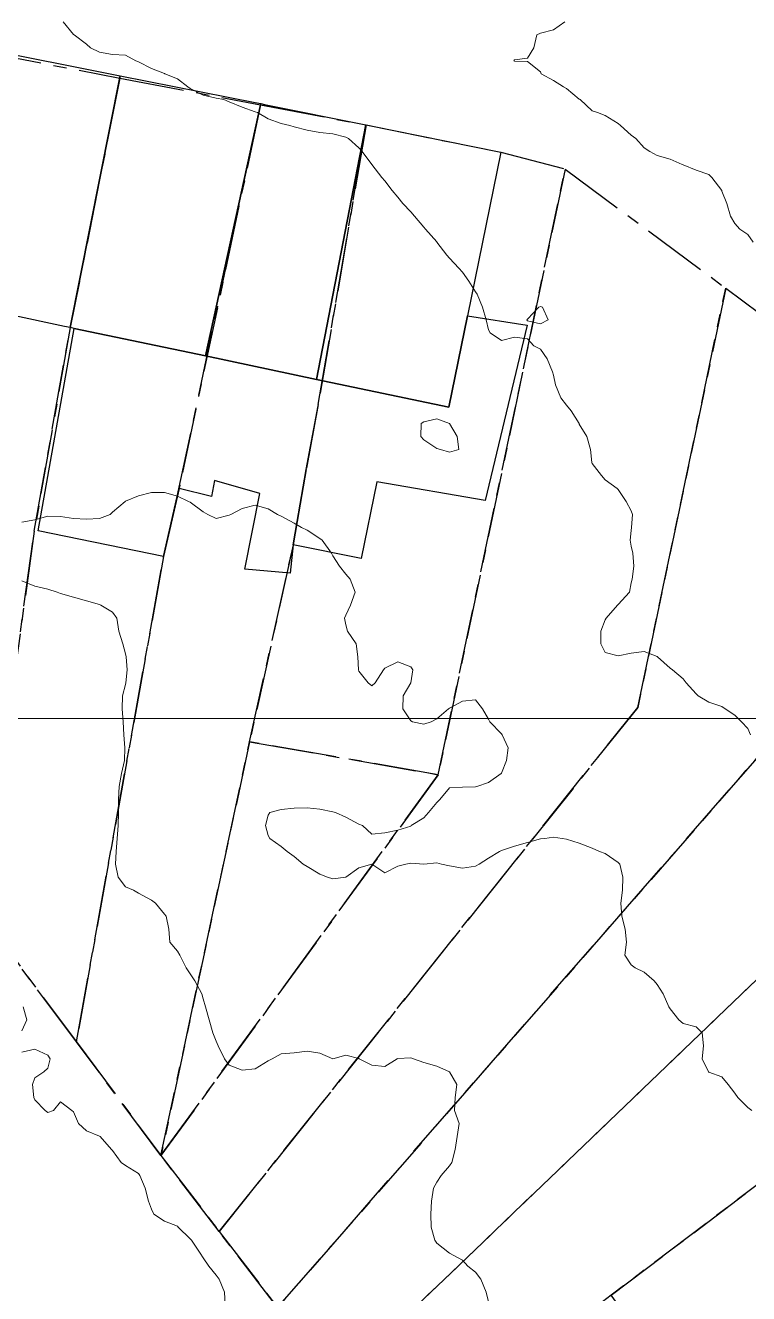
# Model space of a CAD drawing. Header units: centimetres. Extents: x 0 to 642158, y -847 to 649707.
# Drawn here: x 617138.89 to 617166.78, y 621565.19 to 621614.12 of the extents above; entities that cross this region are included whole.
import ezdxf

# ---------------------------------------------------------------- set-up
doc = ezdxf.new("R2010")
doc.units = ezdxf.units.CM
doc.header["$MEASUREMENT"] = 0
doc.linetypes.add('CENTERX2', pattern=[4, 2.5, -0.5, 0.5, -0.5])
doc.layers.add('MEV_grille', color=254, linetype='Continuous', lineweight=9)
doc.layers.add('WAL_topographie 0.5', color=253, linetype='Continuous', lineweight=20)
doc.layers.add('SPW_batiments', color=7, linetype='Continuous')
doc.layers.add('SPW_parcellaire cadastral', color=7, linetype='CENTERX2', lineweight=25, true_color=0xff0542)

# ---------------------------------------------------------------- blocks, each defined once
blk = doc.blocks.new('*U114')
at = {"layer": 'MEV_grille', "transparency": 33554687}
blk.add_lwpolyline([(-1338.461, 0), (1338.461, 0)], dxfattribs=at)
blk = doc.blocks.new('*U115')
at = {"layer": 'MEV_grille', "color": 0, "linetype": 'ByBlock', "lineweight": -2, "transparency": 16777216}
blk.add_blockref('*U114', (0, -800), dxfattribs=at)

msp = doc.modelspace()

# ---------------------------------------------------------------- linework, layer by layer
at = {"layer": 'SPW_batiments'}
for points in [[(617142.551, 621612.171), (617140.619, 621602.459), (617140.398, 621602.504), (617138.304, 621602.945), (617135.102, 621603.619), (617135.524, 621605.616), (617135.552, 621605.785), (617135.589, 621605.969), (617137.058, 621613.26), (617142.551, 621612.171)], [(617147.745, 621611.141), (617147.966, 621611.097), (617145.833, 621601.361), (617140.769, 621602.426), (617140.619, 621602.459), (617142.551, 621612.171), (617147.745, 621611.141)], [(617148.113, 621611.067), (617152.018, 621610.276), (617150.119, 621600.46), (617145.833, 621601.361), (617147.966, 621611.097), (617148.113, 621611.067)], [(617157.217, 621609.221), (617155.933, 621602.904), (617155.218, 621599.387), (617150.119, 621600.46), (617152.018, 621610.276), (617157.217, 621609.221)], [(617158.235, 621602.554), (617156.619, 621595.787), (617152.436, 621596.504), (617151.836, 621593.554), (617149.219, 621594.071), (617149.103, 621592.987), (617147.353, 621593.136), (617147.936, 621596.053), (617146.186, 621596.553), (617146.069, 621595.936), (617144.819, 621596.253), (617144.219, 621593.62), (617139.386, 621594.619), (617140.769, 621602.426), (617145.833, 621601.361), (617150.119, 621600.46), (617155.218, 621599.387), (617155.933, 621602.904), (617158.235, 621602.554)]]:
    msp.add_lwpolyline(points, dxfattribs=at)
at = {"layer": 'SPW_parcellaire cadastral'}
for points in [[(617137.031, 621613.136), (617142.534, 621612.085), (617140.619, 621602.457), (617139.233, 621594.601), (617137.193, 621579.821), (617132.537, 621586.077), (617135.102, 621603.618), (617137.031, 621613.136)], [(617147.956, 621611.05), (617144.748, 621595.941), (617144.219, 621593.619), (617140.855, 621574.9), (617137.193, 621579.821), (617139.233, 621594.601), (617140.619, 621602.457), (617142.534, 621612.085), (617147.956, 621611.05)], [(617147.535, 621586.475), (617144.118, 621570.516), (617140.855, 621574.9), (617144.219, 621593.619), (617144.748, 621595.941), (617147.956, 621611.05), (617152.018, 621610.275), (617152.026, 621610.273), (617150.185, 621599.486), (617149.716, 621596.983), (617149.364, 621594.977), (617149.219, 621594.07), (617147.535, 621586.475)], [(617159.707, 621608.569), (617154.806, 621585.208), (617147.535, 621586.475), (617149.219, 621594.07), (617149.364, 621594.977), (617149.716, 621596.983), (617150.185, 621599.486), (617152.026, 621610.273), (617157.217, 621609.221), (617159.707, 621608.569)], [(617162.502, 621587.806), (617146.365, 621567.584), (617144.118, 621570.516), (617154.806, 621585.208), (617159.707, 621608.569), (617165.896, 621603.974), (617162.502, 621587.806)], [(617169.92, 621589.083), (617148.612, 621564.651), (617146.365, 621567.584), (617162.502, 621587.806), (617165.896, 621603.974), (617174.968, 621597.232), (617169.92, 621589.083)], [(617148.612, 621564.651), (617169.92, 621589.083), (617174.968, 621597.232), (617183.713, 621590.742), (617182.57, 621589.876), (617174.999, 621583.921), (617171.263, 621581.304), (617150.857, 621561.723), (617149.707, 621563.251), (617148.612, 621564.651)], [(617148.612, 621564.651), (617149.707, 621563.251), (617127.631, 621546.267), (617128.335, 621591.723), (617132.537, 621586.077), (617137.193, 621579.821), (617140.855, 621574.9), (617144.118, 621570.516), (617146.365, 621567.584), (617148.612, 621564.651)], [(617153.109, 621558.785), (617150.857, 621561.723), (617171.263, 621581.304), (617174.999, 621583.921), (617182.57, 621589.876), (617183.713, 621590.742), (617189.565, 621586.39), (617188.592, 621585.654), (617187.183, 621584.579), (617179.145, 621578.45), (617177.898, 621577.556), (617161.48, 621565.124), (617159.379, 621563.533), (617153.109, 621558.785)], [(617154.806, 621585.208), (617144.118, 621570.516), (617147.535, 621586.475), (617154.806, 621585.208)], [(617161.48, 621565.124), (617177.898, 621577.556), (617179.145, 621578.45), (617187.183, 621584.579), (617188.592, 621585.654), (617195.187, 621578.408), (617166.865, 621557.713), (617161.48, 621565.124)]]:
    msp.add_lwpolyline(points, dxfattribs=at)
at = {"layer": 'WAL_topographie 0.5'}
for points in [[(617140.35, 621614.25), (617140.75, 621613.77), (617140.766, 621613.75), (617141.25, 621613.39), (617141.4, 621613.25), (617141.75, 621613.077), (617142.25, 621612.988), (617142.75, 621612.971), (617143.146, 621612.75), (617143.25, 621612.703), (617143.75, 621612.455), (617144.25, 621612.259), (617144.269, 621612.25), (617144.75, 621612.055), (617145.156, 621611.75), (617145.25, 621611.677), (617145.75, 621611.425), (617146.25, 621611.306), (617146.544, 621611.25), (617146.75, 621611.17), (617147.25, 621610.962), (617147.75, 621610.783), (617147.845, 621610.75), (617148.25, 621610.514), (617148.75, 621610.327), (617149.083, 621610.25), (617149.25, 621610.196), (617149.75, 621610.077), (617150.25, 621609.983), (617150.75, 621609.933), (617151.25, 621609.808), (617151.347, 621609.75), (617151.75, 621609.387), (617151.875, 621609.25), (617152.25, 621608.75), (617152.25, 621608.75), (617152.636, 621608.25), (617152.75, 621608.118), (617153.03, 621607.75), (617153.25, 621607.482), (617153.444, 621607.25), (617153.75, 621606.917), (617153.889, 621606.75), (617154.25, 621606.326), (617154.316, 621606.25), (617154.75, 621605.761), (617154.759, 621605.75), (617155.139, 621605.25), (617155.25, 621605.129), (617155.607, 621604.75), (617155.75, 621604.589), (617155.994, 621604.25), (617156.25, 621603.842), (617156.305, 621603.75), (617156.512, 621603.25), (617156.662, 621602.75), (617156.75, 621602.375), (617156.817, 621602.25), (617157.25, 621601.954), (617157.75, 621602.089), (617158.25, 621602.019), (617158.491, 621601.75), (617158.75, 621601.625), (617159.006, 621601.25), (617159.212, 621600.75), (617159.25, 621600.617), (617159.33, 621600.25), (617159.534, 621599.75), (617159.75, 621599.462), (617159.937, 621599.25), (617160.238, 621598.75), (617160.25, 621598.728), (617160.54, 621598.25), (617160.676, 621597.75), (617160.73, 621597.25), (617160.75, 621597.21), (617161.1, 621596.75), (617161.25, 621596.583), (617161.705, 621596.25), (617161.75, 621596.207), (617162.058, 621595.75), (617162.25, 621595.393), (617162.305, 621595.25), (617162.268, 621594.75), (617162.25, 621594.625), (617162.211, 621594.25), (617162.25, 621594.025), (617162.311, 621593.75), (617162.346, 621593.25), (617162.281, 621592.75), (617162.25, 621592.614), (617162.186, 621592.25), (617161.75, 621591.776), (617161.723, 621591.75), (617161.283, 621591.25), (617161.25, 621591.179), (617161.076, 621590.75), (617161.083, 621590.25), (617161.25, 621589.917), (617161.75, 621589.797), (617162.25, 621589.896), (617162.75, 621589.958), (617163.25, 621589.764), (617163.269, 621589.75), (617163.75, 621589.319), (617163.841, 621589.25), (617164.25, 621588.904), (617164.371, 621588.75), (617164.75, 621588.333), (617164.831, 621588.25), (617165.25, 621588.009), (617165.75, 621587.844), (617165.879, 621587.75), (617166.25, 621587.509), (617166.509, 621587.25), (617166.75, 621586.985), (617166.847, 621586.75)], [(617159.691, 621614.25), (617159.25, 621613.938), (617158.75, 621613.817), (617158.607, 621613.75), (617158.5, 621613.25), (617158.25, 621612.85), (617157.75, 621612.792), (617157.728, 621612.75), (617157.75, 621612.733), (617158.25, 621612.724), (617158.75, 621612.321), (617158.778, 621612.25), (617159.25, 621611.984), (617159.635, 621611.75), (617159.75, 621611.677), (617160.25, 621611.268), (617160.277, 621611.25), (617160.75, 621610.823), (617160.95, 621610.75), (617161.25, 621610.638), (617161.75, 621610.328), (617161.833, 621610.25), (617162.25, 621609.885), (617162.431, 621609.75), (617162.75, 621609.391), (617162.964, 621609.25), (617163.25, 621609.096), (617163.75, 621608.95), (617164.221, 621608.75), (617164.25, 621608.73), (617164.75, 621608.532), (617165.25, 621608.365), (617165.365, 621608.25), (617165.739, 621607.75), (617165.75, 621607.714), (617165.941, 621607.25), (617166.083, 621606.75), (617166.25, 621606.472), (617166.441, 621606.25), (617166.75, 621606.047), (617166.952, 621605.75)], [(617159.05, 621602.75), (617158.75, 621602.605), (617158.25, 621602.712), (617158.224, 621602.75), (617158.25, 621602.783), (617158.687, 621603.25), (617158.75, 621603.274), (617158.827, 621603.25), (617159.05, 621602.75)], [(617155.25, 621597.644), (617155.6, 621597.75), (617155.541, 621598.25), (617155.25, 621598.75), (617155.25, 621598.75), (617154.75, 621598.933), (617154.25, 621598.817), (617154.153, 621598.75), (617154.139, 621598.25), (617154.25, 621598.125), (617154.75, 621597.795), (617154.9, 621597.75), (617155.25, 621597.644)], [(617138.75, 621594.956), (617139.25, 621595.04), (617139.75, 621595.175), (617140.25, 621595.162), (617140.75, 621595.096), (617141.25, 621595.061), (617141.75, 621595.092), (617142.158, 621595.25), (617142.25, 621595.335), (617142.736, 621595.75), (617142.75, 621595.758), (617143.25, 621595.962), (617143.75, 621596.098), (617144.25, 621596.092), (617144.75, 621595.95), (617145.182, 621595.75), (617145.25, 621595.718), (617145.75, 621595.347), (617145.921, 621595.25), (617146.25, 621595.097), (617146.75, 621595.221), (617146.808, 621595.25), (617147.25, 621595.478), (617147.75, 621595.611), (617148.25, 621595.464), (617148.61, 621595.25), (617148.75, 621595.177), (617149.25, 621594.905), (617149.538, 621594.75), (617149.75, 621594.635), (617150.25, 621594.319), (617150.34, 621594.25), (617150.694, 621593.75), (617150.75, 621593.65), (617151, 621593.25), (617151.25, 621592.948), (617151.409, 621592.75), (617151.608, 621592.25), (617151.421, 621591.75), (617151.25, 621591.364), (617151.2, 621591.25), (617151.25, 621590.983), (617151.314, 621590.75), (617151.646, 621590.25), (617151.712, 621589.75), (617151.731, 621589.25), (617151.75, 621589.197), (617152.104, 621588.75), (617152.25, 621588.641), (617152.38, 621588.75), (617152.7, 621589.25), (617152.75, 621589.313), (617153.25, 621589.56), (617153.75, 621589.375), (617153.832, 621589.25), (617153.75, 621588.75), (617153.75, 621588.75), (617153.455, 621588.25), (617153.439, 621587.75), (617153.75, 621587.29), (617153.821, 621587.25), (617154.25, 621587.152), (617154.536, 621587.25), (617154.75, 621587.363), (617155.206, 621587.75), (617155.25, 621587.778), (617155.75, 621588.039), (617156.25, 621588.091), (617156.514, 621587.75), (617156.75, 621587.347), (617156.805, 621587.25), (617157.25, 621586.779), (617157.276, 621586.75), (617157.503, 621586.25), (617157.436, 621585.75), (617157.25, 621585.263), (617157.242, 621585.25), (617156.75, 621584.904), (617156.297, 621584.75), (617156.25, 621584.736), (617155.75, 621584.724), (617155.25, 621584.695), (617154.867, 621584.25), (617154.75, 621584.136), (617154.435, 621583.75), (617154.25, 621583.544), (617153.772, 621583.25), (617153.75, 621583.228), (617153.25, 621583.064), (617152.75, 621582.969), (617152.25, 621582.911), (617151.888, 621583.25), (617151.75, 621583.303), (617151.25, 621583.57), (617150.853, 621583.75), (617150.75, 621583.78), (617150.25, 621583.882), (617149.75, 621583.926), (617149.25, 621583.914), (617148.75, 621583.867), (617148.31, 621583.75), (617148.25, 621583.643), (617148.144, 621583.25), (617148.25, 621582.857), (617148.313, 621582.75), (617148.75, 621582.432), (617148.981, 621582.25), (617149.25, 621582.056), (617149.605, 621581.75), (617149.75, 621581.668), (617150.25, 621581.367), (617150.54, 621581.25), (617150.75, 621581.194), (617151.25, 621581.25), (617151.25, 621581.25), (617151.75, 621581.619), (617152.25, 621581.75), (617152.25, 621581.75), (617152.25, 621581.75), (617152.75, 621581.426), (617153.25, 621581.674), (617153.562, 621581.75), (617153.75, 621581.788), (617154.25, 621581.761), (617154.75, 621581.807), (617154.937, 621581.75), (617155.25, 621581.692), (617155.75, 621581.605), (617156.25, 621581.677), (617156.385, 621581.75), (617156.75, 621581.985), (617157.172, 621582.25), (617157.25, 621582.285), (617157.75, 621582.451), (617158.25, 621582.587), (617158.75, 621582.732), (617158.917, 621582.75), (617159.25, 621582.8), (617159.583, 621582.75), (617159.75, 621582.72), (617160.25, 621582.565), (617160.75, 621582.375), (617161.022, 621582.25), (617161.25, 621582.169), (617161.75, 621581.824), (617161.811, 621581.75), (617161.929, 621581.25), (617161.917, 621580.75), (617161.852, 621580.25), (617161.89, 621579.75), (617162.021, 621579.25), (617162.064, 621578.75), (617162.009, 621578.25), (617162.25, 621577.868), (617162.404, 621577.75), (617162.75, 621577.589), (617163.13, 621577.25), (617163.25, 621577.114), (617163.479, 621576.75), (617163.702, 621576.25), (617163.75, 621576.178), (617164.083, 621575.75), (617164.25, 621575.609), (617164.75, 621575.477), (617164.992, 621575.25), (617165.036, 621574.75), (617164.989, 621574.25), (617165.236, 621573.75), (617165.25, 621573.735), (617165.75, 621573.55), (617165.992, 621573.25), (617166.25, 621572.917), (617166.364, 621572.75), (617166.75, 621572.364), (617166.904, 621572.25)], [(617138.75, 621592.691), (617139.25, 621592.475), (617139.75, 621592.362), (617140.118, 621592.25), (617140.25, 621592.203), (617140.75, 621592.052), (617141.25, 621591.909), (617141.75, 621591.767), (617141.802, 621591.75), (617142.25, 621591.473), (617142.417, 621591.25), (617142.494, 621590.75), (617142.645, 621590.25), (617142.75, 621589.875), (617142.777, 621589.75), (617142.818, 621589.25), (617142.765, 621588.75), (617142.75, 621588.681), (617142.64, 621588.25), (617142.616, 621587.75), (617142.657, 621587.25), (617142.68, 621586.75), (617142.727, 621586.25), (617142.714, 621585.75), (617142.594, 621585.25), (617142.505, 621584.75), (617142.481, 621584.25), (617142.475, 621583.75), (617142.463, 621583.25), (617142.427, 621582.75), (617142.391, 621582.25), (617142.371, 621581.75), (617142.469, 621581.25), (617142.75, 621580.883), (617143.053, 621580.75), (617143.25, 621580.64), (617143.75, 621580.372), (617143.911, 621580.25), (617144.25, 621579.833), (617144.317, 621579.75), (617144.417, 621579.25), (617144.458, 621578.75), (617144.75, 621578.4), (617144.85, 621578.25), (617145.094, 621577.75), (617145.25, 621577.529), (617145.429, 621577.25), (617145.688, 621576.75), (617145.75, 621576.554), (617145.84, 621576.25), (617145.977, 621575.75), (617146.122, 621575.25), (617146.25, 621574.923), (617146.326, 621574.75), (617146.572, 621574.25), (617146.75, 621574.006), (617147.25, 621573.814), (617147.75, 621573.86), (617148.25, 621574.162), (617148.405, 621574.25), (617148.75, 621574.439), (617149.25, 621574.474), (617149.75, 621574.536), (617150.25, 621574.462), (617150.75, 621574.25), (617151.25, 621574.393), (617151.75, 621574.259), (617151.765, 621574.25), (617152.25, 621574), (617152.75, 621573.947), (617153.229, 621574.25), (617153.25, 621574.262), (617153.75, 621574.284), (617153.855, 621574.25), (617154.25, 621574.106), (617154.75, 621573.964), (617155.25, 621573.75), (617155.25, 621573.75), (617155.523, 621573.25), (617155.464, 621572.75), (617155.439, 621572.25), (617155.62, 621571.75), (617155.544, 621571.25), (617155.459, 621570.75), (617155.33, 621570.25), (617155.25, 621570.112), (617154.925, 621569.75), (617154.75, 621569.49), (617154.625, 621569.25), (617154.556, 621568.75), (617154.527, 621568.25), (617154.543, 621567.75), (617154.678, 621567.25), (617154.75, 621567.135), (617155.25, 621566.75), (617155.25, 621566.75), (617155.75, 621566.482), (617155.953, 621566.25), (617156.25, 621566.013), (617156.456, 621565.75), (617156.654, 621565.25), (617156.75, 621564.875)], [(617138.81, 621576.25), (617138.944, 621575.75), (617138.75, 621575.33)], [(617138.75, 621574.5), (617139.25, 621574.619), (617139.75, 621574.393), (617139.841, 621574.25), (617139.75, 621573.887), (617139.6, 621573.75), (617139.25, 621573.516), (617139.159, 621573.25), (617139.215, 621572.75), (617139.25, 621572.67), (617139.654, 621572.25), (617139.75, 621572.181), (617139.977, 621572.25), (617140.25, 621572.583), (617140.679, 621572.25), (617140.75, 621572.205), (617140.942, 621571.75), (617141.25, 621571.464), (617141.75, 621571.267), (617141.771, 621571.25), (617142.205, 621570.75), (617142.25, 621570.706), (617142.589, 621570.25), (617142.75, 621570.128), (617143.25, 621569.821), (617143.308, 621569.75), (617143.505, 621569.25), (617143.631, 621568.75), (617143.75, 621568.45), (617143.844, 621568.25), (617144.25, 621567.979), (617144.75, 621567.784), (617144.784, 621567.75), (617145.25, 621567.307), (617145.289, 621567.25), (617145.631, 621566.75), (617145.75, 621566.564), (617145.969, 621566.25), (617146.25, 621565.897), (617146.366, 621565.75), (617146.571, 621565.25), (617146.597, 621564.75)]]:
    msp.add_lwpolyline(points, dxfattribs=at)

# ---------------------------------------------------------------- block references
at = {"layer": 'MEV_grille', "transparency": 33554687}
msp.add_blockref('*U115', (616669.481, 622387.381), dxfattribs=at)

doc.saveas('drawing.dxf')
